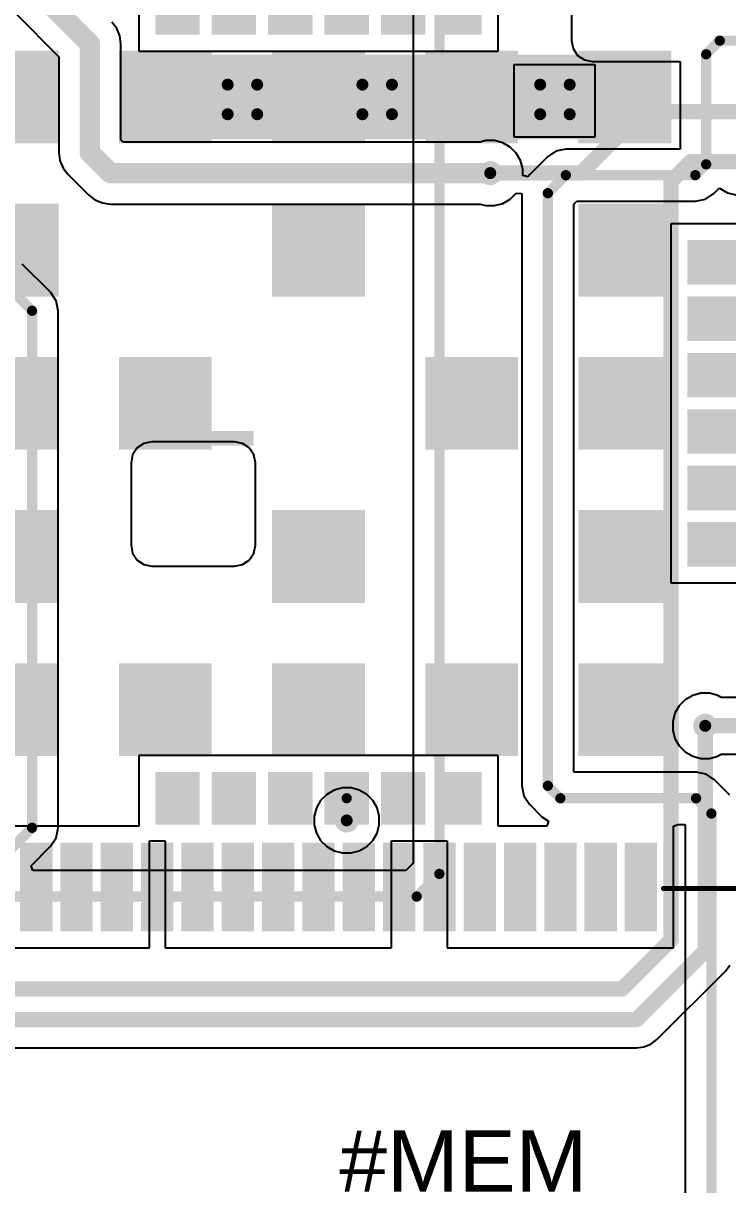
# Model space of a CAD drawing. Header units: millimetres. Extents: x 0 to 214, y 0 to 214.
# Drawn here: x 2.128 to 2.816, y 3.085 to 4.219 of the extents above; entities that cross this region are included whole.
import ezdxf

# ---------------------------------------------------------------- set-up
doc = ezdxf.new("R2010")
doc.units = ezdxf.units.MM
doc.header["$MEASUREMENT"] = 0
for name, color, linetype in [('BottomLayer', 5, 'Continuous'), ('BottomSolder', 6, 'Continuous'), ('TopLayer', 1, 'Continuous'), ('TopOverlay', 2, 'Continuous'), ('TopPaste', 8, 'Continuous'), ('TopSolder', 216, 'Continuous'), ('ViaHoleLayer', 16, 'Continuous')]:
    doc.layers.add(name, color=color, linetype=linetype)
doc.styles.add('Arial', font='', dxfattribs={"height": 0.2})
doc.styles.get('Arial').set_extended_font_data('Arial')

# ---------------------------------------------------------------- blocks, each defined once
blk = doc.blocks.new('A7672E__FASE__32')
at = {"layer": 'TopLayer'}
for points in [[(-0.12007865, 0.40748035), (-0.12007865, 0.36417325), (-0.15551175, 0.36417325), (-0.15551175, 0.40748035)], [(-0.06496045, 0.40748035), (-0.06496045, 0.36417325), (-0.10039355, 0.36417325), (-0.10039355, 0.40748035)], [(-0.00984235, 0.40748035), (-0.00984235, 0.36417325), (-0.04527545, 0.36417325), (-0.04527545, 0.40748035)], [(0.04527575, 0.40748035), (0.04527575, 0.36417325), (0.00984265, 0.36417325), (0.00984265, 0.40748035)], [(0.10039385, 0.40748035), (0.10039385, 0.36417325), (0.06496075, 0.36417325), (0.06496075, 0.40748035)], [(0.15551195, 0.40748035), (0.15551195, 0.36417325), (0.12007885, 0.36417325), (0.12007885, 0.40748035)], [(-0.2578739, 0.257874), (-0.3405511, 0.257874), (-0.3405511, 0.3405512), (-0.2578739, 0.3405512)], [(-0.1082676, 0.257874), (-0.1909448, 0.257874), (-0.1909448, 0.3405512), (-0.1082676, 0.3405512)], [(0.04133870000000001, 0.257874), (-0.04133849999999999, 0.257874), (-0.04133850000000001, 0.3405512), (0.04133869999999999, 0.3405512)], [(0.190945, 0.257874), (0.1082678, 0.257874), (0.1082678, 0.3405512), (0.190945, 0.3405512)], [(0.3405513, 0.257874), (0.2578741, 0.257874), (0.2578741, 0.3405512), (0.3405513, 0.3405512)], [(0.5118111, 0.3267717), (0.5118111, 0.3031497), (0.4330709, 0.3031497), (0.4330709, 0.3267717)], [(0.5118111, 0.2874017), (0.5118111, 0.2637797), (0.4330709, 0.2637797), (0.4330709, 0.2874017)], [(0.5118111, 0.2480316), (0.5118111, 0.2244096), (0.4330709, 0.2244096), (0.4330709, 0.2480316)], [(0.5118111, 0.2086615), (0.5118111, 0.1850395), (0.4330709, 0.1850395), (0.4330709, 0.2086615)], [(-0.2578739, 0.1082677), (-0.3405511, 0.1082677), (-0.3405511, 0.1909449), (-0.2578739, 0.1909449)], [(0.0413387, 0.1909449), (0.0413387, 0.1082677), (-0.0413385, 0.1082677), (-0.0413385, 0.1909449)], [(0.3405513, 0.1082677), (0.2578741, 0.1082677), (0.2578741, 0.1909449), (0.3405513, 0.1909449)], [(0.5118111, 0.1692915), (0.5118111, 0.1456695), (0.4330709, 0.1456695), (0.4330709, 0.1692915)], [(-0.40748035, 0.15551195), (-0.36417325, 0.15551195), (-0.36417325, 0.12007885), (-0.40748035, 0.12007885)], [(0.40748035, 0.12007865), (0.36417325, 0.12007865), (0.36417325, 0.15551175), (0.40748035, 0.15551175)], [(0.5118111, 0.1299213), (0.5118111, 0.1062993), (0.4330709, 0.1062993), (0.4330709, 0.1299213)], [(-0.40748035, 0.10039385), (-0.36417325, 0.10039385), (-0.36417325, 0.06496075), (-0.40748035, 0.06496075)], [(0.40748035, 0.06496045), (0.36417325, 0.06496045), (0.36417325, 0.10039355), (0.40748035, 0.10039355)], [(0.5118111, 0.0905513), (0.5118111, 0.0669293), (0.4330709, 0.0669293), (0.4330709, 0.0905513)], [(0.5118111, 0.0511812), (0.5118111, 0.0275592), (0.4330709, 0.0275592), (0.4330709, 0.0511812)], [(-0.40748035, 0.04527575), (-0.36417325, 0.04527575), (-0.36417325, 0.00984265), (-0.40748035, 0.00984265)], [(-0.2578739, -0.0413386), (-0.3405511, -0.0413386), (-0.3405511, 0.0413386), (-0.2578739, 0.0413386)], [(-0.1082676, -0.0413386), (-0.1909448, -0.0413386), (-0.1909448, 0.0413386), (-0.1082676, 0.0413386)], [(0.190945, -0.0413386), (0.1082678, -0.0413386), (0.1082678, 0.0413386), (0.190945, 0.0413386)], [(0.3405513, -0.0413386), (0.2578741, -0.0413386), (0.2578741, 0.0413386), (0.3405513, 0.0413386)], [(0.40748035, 0.009842350000000003), (0.36417325, 0.009842349999999996), (0.36417325, 0.04527545), (0.40748035, 0.04527545)], [(0.5118111, 0.0118111), (0.5118111, -0.0118109), (0.4330709, -0.0118109), (0.4330709, 0.0118111)], [(-0.40748035, -0.00984235), (-0.36417325, -0.00984235), (-0.36417325, -0.04527545), (-0.40748035, -0.04527545)], [(0.40748035, -0.04527575), (0.36417325, -0.04527575), (0.36417325, -0.009842650000000003), (0.40748035, -0.009842649999999998)], [(0.5118111, -0.0275589), (0.5118111, -0.0511809), (0.4330709, -0.0511809), (0.4330709, -0.0275589)], [(-0.40748035, -0.06496045), (-0.36417325, -0.06496045), (-0.36417325, -0.10039355), (-0.40748035, -0.10039355)], [(0.40748035, -0.10039385), (0.36417325, -0.10039385), (0.36417325, -0.06496075), (0.40748035, -0.06496075)], [(0.5118111, -0.066929), (0.5118111, -0.090551), (0.4330709, -0.090551), (0.4330709, -0.066929)], [(-0.2578739, -0.1909449), (-0.3405511, -0.1909449), (-0.3405511, -0.1082677), (-0.2578739, -0.1082677)], [(0.0413387, -0.1082677), (0.0413387, -0.1909449), (-0.0413385, -0.1909449), (-0.0413385, -0.1082677)], [(0.3405513, -0.1909449), (0.2578741, -0.1909449), (0.2578741, -0.1082677), (0.3405513, -0.1082677)], [(0.5118111, -0.1062991), (0.5118111, -0.1299211), (0.4330709, -0.1299211), (0.4330709, -0.1062991)], [(-0.40748035, -0.12007865), (-0.36417325, -0.12007865), (-0.36417325, -0.15551175), (-0.40748035, -0.15551175)], [(0.40748035, -0.15551195), (0.36417325, -0.15551195), (0.36417325, -0.12007885), (0.40748035, -0.12007885)], [(0.5118111, -0.1456692), (0.5118111, -0.1692912), (0.4330709, -0.1692912), (0.4330709, -0.1456692)], [(0.5118111, -0.1850393), (0.5118111, -0.2086613), (0.4330709, -0.2086613), (0.4330709, -0.1850393)], [(0.5118111, -0.2244093), (0.5118111, -0.2480313), (0.4330709, -0.2480313), (0.4330709, -0.2244093)], [(-0.2578739, -0.3405512), (-0.3405511, -0.3405512), (-0.3405511, -0.257874), (-0.2578739, -0.257874)], [(-0.1082676, -0.3405512), (-0.1909448, -0.3405512), (-0.1909448, -0.257874), (-0.1082676, -0.257874)], [(0.04133870000000001, -0.3405512), (-0.04133849999999999, -0.3405512), (-0.04133850000000001, -0.257874), (0.04133869999999999, -0.257874)], [(0.190945, -0.3405512), (0.1082678, -0.3405512), (0.1082678, -0.257874), (0.190945, -0.257874)], [(0.3405513, -0.3405512), (0.2578741, -0.3405512), (0.2578741, -0.257874), (0.3405513, -0.257874)], [(0.5118111, -0.2637794), (0.5118111, -0.2874014), (0.4330709, -0.2874014), (0.4330709, -0.2637794)]]:
    blk.add_hatch(color=1, dxfattribs=at).paths.add_polyline_path(points)
at = {"layer": 'TopPaste'}
for points in [[(-0.12007865, 0.40748035), (-0.12007865, 0.36417325), (-0.15551175, 0.36417325), (-0.15551175, 0.40748035)], [(-0.06496045, 0.40748035), (-0.06496045, 0.36417325), (-0.10039355, 0.36417325), (-0.10039355, 0.40748035)], [(-0.00984235, 0.40748035), (-0.00984235, 0.36417325), (-0.04527545, 0.36417325), (-0.04527545, 0.40748035)], [(0.04527575, 0.40748035), (0.04527575, 0.36417325), (0.00984265, 0.36417325), (0.00984265, 0.40748035)], [(0.10039385, 0.40748035), (0.10039385, 0.36417325), (0.06496075, 0.36417325), (0.06496075, 0.40748035)], [(0.15551195, 0.40748035), (0.15551195, 0.36417325), (0.12007885, 0.36417325), (0.12007885, 0.40748035)], [(-0.2578739, 0.257874), (-0.3405511, 0.257874), (-0.3405511, 0.3405512), (-0.2578739, 0.3405512)], [(-0.1082676, 0.257874), (-0.1909448, 0.257874), (-0.1909448, 0.3405512), (-0.1082676, 0.3405512)], [(0.04133870000000001, 0.257874), (-0.04133849999999999, 0.257874), (-0.04133850000000001, 0.3405512), (0.04133869999999999, 0.3405512)], [(0.190945, 0.257874), (0.1082678, 0.257874), (0.1082678, 0.3405512), (0.190945, 0.3405512)], [(0.3405513, 0.257874), (0.2578741, 0.257874), (0.2578741, 0.3405512), (0.3405513, 0.3405512)], [(0.5118111, 0.3267717), (0.5118111, 0.3031497), (0.4330709, 0.3031497), (0.4330709, 0.3267717)], [(0.5118111, 0.2874017), (0.5118111, 0.2637797), (0.4330709, 0.2637797), (0.4330709, 0.2874017)], [(0.5118111, 0.2480316), (0.5118111, 0.2244096), (0.4330709, 0.2244096), (0.4330709, 0.2480316)], [(0.5118111, 0.2086615), (0.5118111, 0.1850395), (0.4330709, 0.1850395), (0.4330709, 0.2086615)], [(-0.2578739, 0.1082677), (-0.3405511, 0.1082677), (-0.3405511, 0.1909449), (-0.2578739, 0.1909449)], [(0.0413387, 0.1909449), (0.0413387, 0.1082677), (-0.0413385, 0.1082677), (-0.0413385, 0.1909449)], [(0.3405513, 0.1082677), (0.2578741, 0.1082677), (0.2578741, 0.1909449), (0.3405513, 0.1909449)], [(0.5118111, 0.1692915), (0.5118111, 0.1456695), (0.4330709, 0.1456695), (0.4330709, 0.1692915)], [(-0.40748035, 0.15551195), (-0.36417325, 0.15551195), (-0.36417325, 0.12007885), (-0.40748035, 0.12007885)], [(0.40748035, 0.12007865), (0.36417325, 0.12007865), (0.36417325, 0.15551175), (0.40748035, 0.15551175)], [(0.5118111, 0.1299213), (0.5118111, 0.1062993), (0.4330709, 0.1062993), (0.4330709, 0.1299213)], [(-0.40748035, 0.10039385), (-0.36417325, 0.10039385), (-0.36417325, 0.06496075), (-0.40748035, 0.06496075)], [(0.40748035, 0.06496045), (0.36417325, 0.06496045), (0.36417325, 0.10039355), (0.40748035, 0.10039355)], [(0.5118111, 0.0905513), (0.5118111, 0.0669293), (0.4330709, 0.0669293), (0.4330709, 0.0905513)], [(0.5118111, 0.0511812), (0.5118111, 0.0275592), (0.4330709, 0.0275592), (0.4330709, 0.0511812)], [(-0.40748035, 0.04527575), (-0.36417325, 0.04527575), (-0.36417325, 0.00984265), (-0.40748035, 0.00984265)], [(-0.2578739, -0.0413386), (-0.3405511, -0.0413386), (-0.3405511, 0.0413386), (-0.2578739, 0.0413386)], [(-0.1082676, -0.0413386), (-0.1909448, -0.0413386), (-0.1909448, 0.0413386), (-0.1082676, 0.0413386)], [(0.190945, -0.0413386), (0.1082678, -0.0413386), (0.1082678, 0.0413386), (0.190945, 0.0413386)], [(0.3405513, -0.0413386), (0.2578741, -0.0413386), (0.2578741, 0.0413386), (0.3405513, 0.0413386)], [(0.40748035, 0.009842350000000003), (0.36417325, 0.009842349999999996), (0.36417325, 0.04527545), (0.40748035, 0.04527545)], [(0.5118111, 0.0118111), (0.5118111, -0.0118109), (0.4330709, -0.0118109), (0.4330709, 0.0118111)], [(-0.40748035, -0.00984235), (-0.36417325, -0.00984235), (-0.36417325, -0.04527545), (-0.40748035, -0.04527545)], [(0.40748035, -0.04527575), (0.36417325, -0.04527575), (0.36417325, -0.009842650000000003), (0.40748035, -0.009842649999999998)], [(0.5118111, -0.0275589), (0.5118111, -0.0511809), (0.4330709, -0.0511809), (0.4330709, -0.0275589)], [(-0.40748035, -0.06496045), (-0.36417325, -0.06496045), (-0.36417325, -0.10039355), (-0.40748035, -0.10039355)], [(0.40748035, -0.10039385), (0.36417325, -0.10039385), (0.36417325, -0.06496075), (0.40748035, -0.06496075)], [(0.5118111, -0.066929), (0.5118111, -0.090551), (0.4330709, -0.090551), (0.4330709, -0.066929)], [(-0.2578739, -0.1909449), (-0.3405511, -0.1909449), (-0.3405511, -0.1082677), (-0.2578739, -0.1082677)], [(0.0413387, -0.1082677), (0.0413387, -0.1909449), (-0.0413385, -0.1909449), (-0.0413385, -0.1082677)], [(0.3405513, -0.1909449), (0.2578741, -0.1909449), (0.2578741, -0.1082677), (0.3405513, -0.1082677)], [(0.5118111, -0.1062991), (0.5118111, -0.1299211), (0.4330709, -0.1299211), (0.4330709, -0.1062991)], [(-0.40748035, -0.12007865), (-0.36417325, -0.12007865), (-0.36417325, -0.15551175), (-0.40748035, -0.15551175)], [(0.40748035, -0.15551195), (0.36417325, -0.15551195), (0.36417325, -0.12007885), (0.40748035, -0.12007885)], [(0.5118111, -0.1456692), (0.5118111, -0.1692912), (0.4330709, -0.1692912), (0.4330709, -0.1456692)], [(0.5118111, -0.1850393), (0.5118111, -0.2086613), (0.4330709, -0.2086613), (0.4330709, -0.1850393)], [(0.5118111, -0.2244093), (0.5118111, -0.2480313), (0.4330709, -0.2480313), (0.4330709, -0.2244093)], [(-0.2578739, -0.3405512), (-0.3405511, -0.3405512), (-0.3405511, -0.257874), (-0.2578739, -0.257874)], [(-0.1082676, -0.3405512), (-0.1909448, -0.3405512), (-0.1909448, -0.257874), (-0.1082676, -0.257874)], [(0.04133870000000001, -0.3405512), (-0.04133849999999999, -0.3405512), (-0.04133850000000001, -0.257874), (0.04133869999999999, -0.257874)], [(0.190945, -0.3405512), (0.1082678, -0.3405512), (0.1082678, -0.257874), (0.190945, -0.257874)], [(0.3405513, -0.3405512), (0.2578741, -0.3405512), (0.2578741, -0.257874), (0.3405513, -0.257874)], [(0.5118111, -0.2637794), (0.5118111, -0.2874014), (0.4330709, -0.2874014), (0.4330709, -0.2637794)]]:
    blk.add_hatch(color=8, dxfattribs=at).paths.add_polyline_path(points)
at = {"layer": 'TopSolder'}
for points in [[(-0.11607865, 0.41148035), (-0.11607865, 0.36017325), (-0.15951175, 0.36017325), (-0.15951175, 0.41148035)], [(-0.06096045, 0.41148035), (-0.06096045, 0.36017325), (-0.10439355, 0.36017325), (-0.10439355, 0.41148035)], [(-0.005842350000000003, 0.41148035), (-0.005842349999999997, 0.36017325), (-0.04927545, 0.36017325), (-0.04927545, 0.41148035)], [(0.04927575, 0.41148035), (0.04927575, 0.36017325), (0.005842650000000003, 0.36017325), (0.005842649999999997, 0.41148035)], [(0.10439385, 0.41148035), (0.10439385, 0.36017325), (0.06096075, 0.36017325), (0.06096075, 0.41148035)], [(0.15951195, 0.41148035), (0.15951195, 0.36017325), (0.11607885, 0.36017325), (0.11607885, 0.41148035)], [(-0.2538739, 0.253874), (-0.3445511, 0.253874), (-0.3445511, 0.3445512), (-0.2538739, 0.3445512)], [(-0.1042676, 0.253874), (-0.1949448, 0.253874), (-0.1949448, 0.3445512), (-0.1042676, 0.3445512)], [(0.0453387, 0.253874), (-0.0453385, 0.253874), (-0.0453385, 0.3445512), (0.0453387, 0.3445512)], [(0.194945, 0.253874), (0.1042678, 0.253874), (0.1042678, 0.3445512), (0.194945, 0.3445512)], [(0.3445513, 0.253874), (0.2538741, 0.253874), (0.2538741, 0.3445512), (0.3445513, 0.3445512)], [(0.5158111, 0.3307717), (0.5158111, 0.2991497), (0.4290709, 0.2991497), (0.4290709, 0.3307717)], [(0.5158111, 0.2914017), (0.5158111, 0.2597797), (0.4290709, 0.2597797), (0.4290709, 0.2914017)], [(0.5158111, 0.2520316), (0.5158111, 0.2204096), (0.4290709, 0.2204096), (0.4290709, 0.2520316)], [(0.5158111, 0.2126615), (0.5158111, 0.1810395), (0.4290709, 0.1810395), (0.4290709, 0.2126615)], [(-0.2538739, 0.1042677), (-0.3445511, 0.1042677), (-0.3445511, 0.1949449), (-0.2538739, 0.1949449)], [(0.0453387, 0.1949449), (0.0453387, 0.1042677), (-0.0453385, 0.1042677), (-0.0453385, 0.1949449)], [(0.3445513, 0.1042677), (0.2538741, 0.1042677), (0.2538741, 0.1949449), (0.3445513, 0.1949449)], [(0.5158111, 0.1732915), (0.5158111, 0.1416695), (0.4290709, 0.1416695), (0.4290709, 0.1732915)], [(-0.41148035, 0.15951195), (-0.36017325, 0.15951195), (-0.36017325, 0.11607885), (-0.41148035, 0.11607885)], [(0.41148035, 0.11607865), (0.36017325, 0.11607865), (0.36017325, 0.15951175), (0.41148035, 0.15951175)], [(0.5158111, 0.1339213), (0.5158111, 0.1022993), (0.4290709, 0.1022993), (0.4290709, 0.1339213)], [(-0.41148035, 0.10439385), (-0.36017325, 0.10439385), (-0.36017325, 0.06096075), (-0.41148035, 0.06096075)], [(0.41148035, 0.06096045), (0.36017325, 0.06096045), (0.36017325, 0.10439355), (0.41148035, 0.10439355)], [(0.5158111, 0.0945513), (0.5158111, 0.0629293), (0.4290709, 0.0629293), (0.4290709, 0.0945513)], [(-0.41148035, 0.04927575), (-0.36017325, 0.04927575), (-0.36017325, 0.00584265), (-0.41148035, 0.00584265)], [(0.41148035, 0.005842350000000003), (0.36017325, 0.005842349999999997), (0.36017325, 0.04927545), (0.41148035, 0.04927545)], [(0.5158111, 0.0551812), (0.5158111, 0.0235592), (0.4290709, 0.0235592), (0.4290709, 0.0551812)], [(-0.2538739, -0.04533859999999999), (-0.3445511, -0.04533860000000001), (-0.3445511, 0.04533859999999999), (-0.2538739, 0.04533860000000001)], [(-0.1042676, -0.04533859999999999), (-0.1949448, -0.04533860000000001), (-0.1949448, 0.04533859999999999), (-0.1042676, 0.04533860000000001)], [(0.194945, -0.04533859999999999), (0.1042678, -0.04533860000000001), (0.1042678, 0.04533859999999999), (0.194945, 0.04533860000000001)], [(0.3445513, -0.04533859999999999), (0.2538741, -0.04533860000000001), (0.2538741, 0.04533859999999999), (0.3445513, 0.04533860000000001)], [(0.5158111, 0.0158111), (0.5158111, -0.0158109), (0.4290709, -0.0158109), (0.4290709, 0.0158111)], [(-0.41148035, -0.00584235), (-0.36017325, -0.00584235), (-0.36017325, -0.04927545), (-0.41148035, -0.04927545)], [(0.41148035, -0.04927575), (0.36017325, -0.04927575), (0.36017325, -0.005842650000000003), (0.41148035, -0.005842649999999997)], [(0.5158111, -0.0235589), (0.5158111, -0.0551809), (0.4290709, -0.0551809), (0.4290709, -0.0235589)], [(-0.41148035, -0.06096045), (-0.36017325, -0.06096045), (-0.36017325, -0.10439355), (-0.41148035, -0.10439355)], [(0.41148035, -0.10439385), (0.36017325, -0.10439385), (0.36017325, -0.06096075), (0.41148035, -0.06096075)], [(0.5158111, -0.062929), (0.5158111, -0.094551), (0.4290709, -0.094551), (0.4290709, -0.062929)], [(-0.2538739, -0.1949449), (-0.3445511, -0.1949449), (-0.3445511, -0.1042677), (-0.2538739, -0.1042677)], [(0.0453387, -0.1042677), (0.0453387, -0.1949449), (-0.0453385, -0.1949449), (-0.0453385, -0.1042677)], [(0.3445513, -0.1949449), (0.2538741, -0.1949449), (0.2538741, -0.1042677), (0.3445513, -0.1042677)], [(0.5158111, -0.1022991), (0.5158111, -0.1339211), (0.4290709, -0.1339211), (0.4290709, -0.1022991)], [(-0.41148035, -0.11607865), (-0.36017325, -0.11607865), (-0.36017325, -0.15951175), (-0.41148035, -0.15951175)], [(0.41148035, -0.15951195), (0.36017325, -0.15951195), (0.36017325, -0.11607885), (0.41148035, -0.11607885)], [(0.5158111, -0.1416692), (0.5158111, -0.1732912), (0.4290709, -0.1732912), (0.4290709, -0.1416692)], [(0.5158111, -0.1810393), (0.5158111, -0.2126613), (0.4290709, -0.2126613), (0.4290709, -0.1810393)], [(0.5158111, -0.2204093), (0.5158111, -0.2520313), (0.4290709, -0.2520313), (0.4290709, -0.2204093)], [(-0.2538739, -0.3445512), (-0.3445511, -0.3445512), (-0.3445511, -0.253874), (-0.2538739, -0.253874)], [(-0.1042676, -0.3445512), (-0.1949448, -0.3445512), (-0.1949448, -0.253874), (-0.1042676, -0.253874)], [(0.0453387, -0.3445512), (-0.0453385, -0.3445512), (-0.0453385, -0.253874), (0.0453387, -0.253874)], [(0.194945, -0.3445512), (0.1042678, -0.3445512), (0.1042678, -0.253874), (0.194945, -0.253874)], [(0.3445513, -0.3445512), (0.2538741, -0.3445512), (0.2538741, -0.253874), (0.3445513, -0.253874)], [(0.5158111, -0.2597794), (0.5158111, -0.2914014), (0.4290709, -0.2914014), (0.4290709, -0.2597794)]]:
    blk.add_hatch(color=216, dxfattribs=at).paths.add_polyline_path(points)
at = {"layer": 'TopOverlay', "const_width": 0.005}
blk.add_lwpolyline([(0.4740001, 0.337), (0.4740001, 0.475)], dxfattribs=at)
at = {"layer": 'TopOverlay', "const_width": 0.0025}
blk.add_lwpolyline([(0.4727501, 0.337, 1), (0.4752501, 0.337, 1)], format="xyb", close=True, dxfattribs=at)

msp = doc.modelspace()

# ---------------------------------------------------------------- hatches: boundary and pattern name
at = {"layer": 'BottomLayer'}
h = msp.add_hatch(color=5, dxfattribs=at)
edge = h.paths.add_edge_path()
edge.add_arc((2.3275247, 4.1594164), 0.011811, 0, 360)
h = msp.add_hatch(color=5, dxfattribs=at)
edge = h.paths.add_edge_path()
edge.add_arc((2.3563579, 4.1594164), 0.011811, 0, 360)
h = msp.add_hatch(color=5, dxfattribs=at)
edge = h.paths.add_edge_path()
edge.add_arc((2.459131, 4.1594164), 0.011811, 0, 360)
h = msp.add_hatch(color=5, dxfattribs=at)
edge = h.paths.add_edge_path()
edge.add_arc((2.4879642, 4.1594164), 0.011811, 0, 360)
h = msp.add_hatch(color=5, dxfattribs=at)
edge = h.paths.add_edge_path()
edge.add_arc((2.632771, 4.1594164), 0.011811, 0, 360)
h = msp.add_hatch(color=5, dxfattribs=at)
edge = h.paths.add_edge_path()
edge.add_arc((2.6616042, 4.1594164), 0.011811, 0, 360)
h = msp.add_hatch(color=5, dxfattribs=at)
edge = h.paths.add_edge_path()
edge.add_arc((2.3275247, 4.1304873), 0.011811, 0, 360)
h = msp.add_hatch(color=5, dxfattribs=at)
edge = h.paths.add_edge_path()
edge.add_arc((2.3563579, 4.1304873), 0.011811, 0, 360)
h = msp.add_hatch(color=5, dxfattribs=at)
edge = h.paths.add_edge_path()
edge.add_arc((2.459131, 4.1304873), 0.011811, 0, 360)
h = msp.add_hatch(color=5, dxfattribs=at)
edge = h.paths.add_edge_path()
edge.add_arc((2.4879642, 4.1304873), 0.011811, 0, 360)
h = msp.add_hatch(color=5, dxfattribs=at)
edge = h.paths.add_edge_path()
edge.add_arc((2.632771, 4.1304873), 0.011811, 0, 360)
h = msp.add_hatch(color=5, dxfattribs=at)
edge = h.paths.add_edge_path()
edge.add_arc((2.6616042, 4.1304873), 0.011811, 0, 360)
h = msp.add_hatch(color=5, dxfattribs=at)
edge = h.paths.add_edge_path()
edge.add_arc((2.584, 4.073), 0.011811, 0, 360)
h = msp.add_hatch(color=5, dxfattribs=at)
edge = h.paths.add_edge_path()
edge.add_arc((2.794, 3.533), 0.011811, 0, 360)
h = msp.add_hatch(color=5, dxfattribs=at)
edge = h.paths.add_edge_path()
edge.add_arc((2.4438205, 3.4405541), 0.011811, 0, 360)
at = {"layer": 'BottomSolder'}
h = msp.add_hatch(color=6, dxfattribs=at)
edge = h.paths.add_edge_path()
edge.add_arc((2.3275247, 4.1594164), 0.0059055, 0, 360)
h = msp.add_hatch(color=6, dxfattribs=at)
edge = h.paths.add_edge_path()
edge.add_arc((2.3563579, 4.1594164), 0.0059055, 0, 360)
h = msp.add_hatch(color=6, dxfattribs=at)
edge = h.paths.add_edge_path()
edge.add_arc((2.459131, 4.1594164), 0.0059055, 0, 360)
h = msp.add_hatch(color=6, dxfattribs=at)
edge = h.paths.add_edge_path()
edge.add_arc((2.4879642, 4.1594164), 0.0059055, 0, 360)
h = msp.add_hatch(color=6, dxfattribs=at)
edge = h.paths.add_edge_path()
edge.add_arc((2.632771, 4.1594164), 0.0059055, 0, 360)
h = msp.add_hatch(color=6, dxfattribs=at)
edge = h.paths.add_edge_path()
edge.add_arc((2.6616042, 4.1594164), 0.0059055, 0, 360)
h = msp.add_hatch(color=6, dxfattribs=at)
edge = h.paths.add_edge_path()
edge.add_arc((2.3275247, 4.1304873), 0.0059055, 0, 360)
h = msp.add_hatch(color=6, dxfattribs=at)
edge = h.paths.add_edge_path()
edge.add_arc((2.3563579, 4.1304873), 0.0059055, 0, 360)
h = msp.add_hatch(color=6, dxfattribs=at)
edge = h.paths.add_edge_path()
edge.add_arc((2.459131, 4.1304873), 0.0059055, 0, 360)
h = msp.add_hatch(color=6, dxfattribs=at)
edge = h.paths.add_edge_path()
edge.add_arc((2.4879642, 4.1304873), 0.0059055, 0, 360)
h = msp.add_hatch(color=6, dxfattribs=at)
edge = h.paths.add_edge_path()
edge.add_arc((2.632771, 4.1304873), 0.0059055, 0, 360)
h = msp.add_hatch(color=6, dxfattribs=at)
edge = h.paths.add_edge_path()
edge.add_arc((2.6616042, 4.1304873), 0.0059055, 0, 360)
at = {"layer": 'TopLayer'}
for points in [[(2.2253164, 4.1059084), (2.7568124, 4.1059084), (2.7568124, 4.1885856), (2.2253164, 4.1885856)], [(2.2457491, 3.8066958), (2.3531009, 3.8066958), (2.3531009, 3.821), (2.2457491, 3.821)]]:
    msp.add_hatch(color=1, dxfattribs=at).paths.add_polyline_path(points)
h = msp.add_hatch(color=1, dxfattribs=at)
edge = h.paths.add_edge_path()
edge.add_arc((2.3275247, 4.1594164), 0.011811, 0, 360)
h = msp.add_hatch(color=1, dxfattribs=at)
edge = h.paths.add_edge_path()
edge.add_arc((2.3563579, 4.1594164), 0.011811, 0, 360)
h = msp.add_hatch(color=1, dxfattribs=at)
edge = h.paths.add_edge_path()
edge.add_arc((2.459131, 4.1594164), 0.011811, 0, 360)
h = msp.add_hatch(color=1, dxfattribs=at)
edge = h.paths.add_edge_path()
edge.add_arc((2.4879642, 4.1594164), 0.011811, 0, 360)
h = msp.add_hatch(color=1, dxfattribs=at)
edge = h.paths.add_edge_path()
edge.add_arc((2.632771, 4.1594164), 0.011811, 0, 360)
h = msp.add_hatch(color=1, dxfattribs=at)
edge = h.paths.add_edge_path()
edge.add_arc((2.6616042, 4.1594164), 0.011811, 0, 360)
h = msp.add_hatch(color=1, dxfattribs=at)
edge = h.paths.add_edge_path()
edge.add_arc((2.3275247, 4.1304873), 0.011811, 0, 360)
h = msp.add_hatch(color=1, dxfattribs=at)
edge = h.paths.add_edge_path()
edge.add_arc((2.3563579, 4.1304873), 0.011811, 0, 360)
h = msp.add_hatch(color=1, dxfattribs=at)
edge = h.paths.add_edge_path()
edge.add_arc((2.459131, 4.1304873), 0.011811, 0, 360)
h = msp.add_hatch(color=1, dxfattribs=at)
edge = h.paths.add_edge_path()
edge.add_arc((2.4879642, 4.1304873), 0.011811, 0, 360)
h = msp.add_hatch(color=1, dxfattribs=at)
edge = h.paths.add_edge_path()
edge.add_arc((2.632771, 4.1304873), 0.011811, 0, 360)
h = msp.add_hatch(color=1, dxfattribs=at)
edge = h.paths.add_edge_path()
edge.add_arc((2.6616042, 4.1304873), 0.011811, 0, 360)
h = msp.add_hatch(color=1, dxfattribs=at)
edge = h.paths.add_edge_path()
edge.add_arc((2.584, 4.073), 0.011811, 0, 360)
h = msp.add_hatch(color=1, dxfattribs=at)
edge = h.paths.add_edge_path()
edge.add_arc((2.794, 3.533), 0.011811, 0, 360)
h = msp.add_hatch(color=1, dxfattribs=at)
edge = h.paths.add_edge_path()
edge.add_arc((2.4438205, 3.4405541), 0.011811, 0, 360)
at = {"layer": 'TopSolder'}
h = msp.add_hatch(color=216, dxfattribs=at)
edge = h.paths.add_edge_path()
edge.add_arc((2.3275247, 4.1594164), 0.0059055, 0, 360)
h = msp.add_hatch(color=216, dxfattribs=at)
edge = h.paths.add_edge_path()
edge.add_arc((2.3563579, 4.1594164), 0.0059055, 0, 360)
h = msp.add_hatch(color=216, dxfattribs=at)
edge = h.paths.add_edge_path()
edge.add_arc((2.459131, 4.1594164), 0.0059055, 0, 360)
h = msp.add_hatch(color=216, dxfattribs=at)
edge = h.paths.add_edge_path()
edge.add_arc((2.4879642, 4.1594164), 0.0059055, 0, 360)
h = msp.add_hatch(color=216, dxfattribs=at)
edge = h.paths.add_edge_path()
edge.add_arc((2.632771, 4.1594164), 0.0059055, 0, 360)
h = msp.add_hatch(color=216, dxfattribs=at)
edge = h.paths.add_edge_path()
edge.add_arc((2.6616042, 4.1594164), 0.0059055, 0, 360)
h = msp.add_hatch(color=216, dxfattribs=at)
edge = h.paths.add_edge_path()
edge.add_arc((2.3275247, 4.1304873), 0.0059055, 0, 360)
h = msp.add_hatch(color=216, dxfattribs=at)
edge = h.paths.add_edge_path()
edge.add_arc((2.3563579, 4.1304873), 0.0059055, 0, 360)
h = msp.add_hatch(color=216, dxfattribs=at)
edge = h.paths.add_edge_path()
edge.add_arc((2.459131, 4.1304873), 0.0059055, 0, 360)
h = msp.add_hatch(color=216, dxfattribs=at)
edge = h.paths.add_edge_path()
edge.add_arc((2.4879642, 4.1304873), 0.0059055, 0, 360)
h = msp.add_hatch(color=216, dxfattribs=at)
edge = h.paths.add_edge_path()
edge.add_arc((2.632771, 4.1304873), 0.0059055, 0, 360)
h = msp.add_hatch(color=216, dxfattribs=at)
edge = h.paths.add_edge_path()
edge.add_arc((2.6616042, 4.1304873), 0.0059055, 0, 360)
at = {"layer": 'ViaHoleLayer'}
h = msp.add_hatch(color=16, dxfattribs=at)
edge = h.paths.add_edge_path()
edge.add_arc((2.3275247, 4.1594164), 0.0059055, 0, 360)
h = msp.add_hatch(color=16, dxfattribs=at)
edge = h.paths.add_edge_path()
edge.add_arc((2.3563579, 4.1594164), 0.0059055, 0, 360)
h = msp.add_hatch(color=16, dxfattribs=at)
edge = h.paths.add_edge_path()
edge.add_arc((2.459131, 4.1594164), 0.0059055, 0, 360)
h = msp.add_hatch(color=16, dxfattribs=at)
edge = h.paths.add_edge_path()
edge.add_arc((2.4879642, 4.1594164), 0.0059055, 0, 360)
h = msp.add_hatch(color=16, dxfattribs=at)
edge = h.paths.add_edge_path()
edge.add_arc((2.632771, 4.1594164), 0.0059055, 0, 360)
h = msp.add_hatch(color=16, dxfattribs=at)
edge = h.paths.add_edge_path()
edge.add_arc((2.6616042, 4.1594164), 0.0059055, 0, 360)
h = msp.add_hatch(color=16, dxfattribs=at)
edge = h.paths.add_edge_path()
edge.add_arc((2.3275247, 4.1304873), 0.0059055, 0, 360)
h = msp.add_hatch(color=16, dxfattribs=at)
edge = h.paths.add_edge_path()
edge.add_arc((2.3563579, 4.1304873), 0.0059055, 0, 360)
h = msp.add_hatch(color=16, dxfattribs=at)
edge = h.paths.add_edge_path()
edge.add_arc((2.459131, 4.1304873), 0.0059055, 0, 360)
h = msp.add_hatch(color=16, dxfattribs=at)
edge = h.paths.add_edge_path()
edge.add_arc((2.4879642, 4.1304873), 0.0059055, 0, 360)
h = msp.add_hatch(color=16, dxfattribs=at)
edge = h.paths.add_edge_path()
edge.add_arc((2.632771, 4.1304873), 0.0059055, 0, 360)
h = msp.add_hatch(color=16, dxfattribs=at)
edge = h.paths.add_edge_path()
edge.add_arc((2.6616042, 4.1304873), 0.0059055, 0, 360)
h = msp.add_hatch(color=16, dxfattribs=at)
edge = h.paths.add_edge_path()
edge.add_arc((2.584, 4.073), 0.0059055, 0, 360)
h = msp.add_hatch(color=16, dxfattribs=at)
edge = h.paths.add_edge_path()
edge.add_arc((2.794, 3.533), 0.0059055, 0, 360)
h = msp.add_hatch(color=16, dxfattribs=at)
edge = h.paths.add_edge_path()
edge.add_arc((2.4438205, 3.4405541), 0.0059055, 0, 360)

# ---------------------------------------------------------------- linework, layer by layer
at = {"layer": 'BottomLayer'}
for p, q in [((2.5088581, 4.2565621), (2.5088581, 3.3988924)), ((2.6072905, 4.108), (2.6072905, 4.179)), ((2.6072905, 4.179), (2.686, 4.179)), ((2.686, 4.179), (2.686, 4.108)), ((2.686, 4.108), (2.6072905, 4.108)), ((2.1545485, 3.9564995), (2.126903, 3.984145)), ((2.160074, 3.9482301), (2.1545485, 3.9564995)), ((2.1620143, 3.9384755), (2.160074, 3.9482301)), ((2.1620143, 3.4333808), (2.1620143, 3.9384755)), ((2.2391335, 3.8044537), (2.2347131, 3.7978381)), ((2.2457491, 3.8088741), (2.2391335, 3.8044537)), ((2.2535527, 3.8104263), (2.2457491, 3.8088741)), ((2.3342614, 3.8104263), (2.2535527, 3.8104263)), ((2.342065, 3.8088741), (2.3342614, 3.8104263)), ((2.3486806, 3.8044537), (2.342065, 3.8088741)), ((2.353101, 3.7978381), (2.3486806, 3.8044537)), ((2.2347131, 3.7978381), (2.2331609, 3.7900345)), ((2.3546532, 3.7900345), (2.353101, 3.7978381)), ((2.2331609, 3.7900345), (2.2331609, 3.7093258)), ((2.3546532, 3.7093258), (2.3546532, 3.7900345)), ((2.2331609, 3.7093258), (2.2347131, 3.7015222)), ((2.2347131, 3.7015222), (2.2391335, 3.6949066)), ((2.3486806, 3.6949066), (2.353101, 3.7015222)), ((2.353101, 3.7015222), (2.3546532, 3.7093258)), ((2.2391335, 3.6949066), (2.2457491, 3.6904862)), ((2.2457491, 3.6904862), (2.2535527, 3.688934)), ((2.2535527, 3.688934), (2.3342614, 3.688934)), ((2.3342614, 3.688934), (2.342065, 3.6904862)), ((2.342065, 3.6904862), (2.3486806, 3.6949066)), ((2.4242881, 3.4660092), (2.4183654, 3.4600865)), ((2.4315419, 3.4701972), (2.4242881, 3.4660092)), ((2.4396325, 3.4723651), (2.4315419, 3.4701972)), ((2.4480085, 3.4723651), (2.4396325, 3.4723651)), ((2.4560991, 3.4701972), (2.4480085, 3.4723651)), ((2.4633529, 3.4660092), (2.4560991, 3.4701972)), ((2.4692756, 3.4600865), (2.4633529, 3.4660092)), ((2.4141774, 3.4528327), (2.4120095, 3.4447421)), ((2.4183654, 3.4600865), (2.4141774, 3.4528327)), ((2.4734636, 3.4528327), (2.4692756, 3.4600865)), ((2.4756315, 3.4447421), (2.4734636, 3.4528327)), ((2.4120095, 3.4447421), (2.4120095, 3.4363661)), ((2.4756315, 3.4363661), (2.4756315, 3.4447421)), ((2.160074, 3.4236263), (2.1620143, 3.4333808)), ((2.4120095, 3.4363661), (2.4141774, 3.4282755)), ((2.4141774, 3.4282755), (2.4183654, 3.4210217)), ((2.4692756, 3.4210217), (2.4734636, 3.4282755)), ((2.4734636, 3.4282755), (2.4756315, 3.4363661)), ((2.1545485, 3.4153568), (2.160074, 3.4236263)), ((2.4183654, 3.4210217), (2.4242881, 3.415099)), ((2.4633529, 3.415099), (2.4692756, 3.4210217)), ((2.1354899, 3.3962982), (2.1545485, 3.4153568)), ((2.4242881, 3.415099), (2.4315419, 3.410911)), ((2.4315419, 3.410911), (2.4396325, 3.4087431)), ((2.4396325, 3.4087431), (2.4480085, 3.4087431)), ((2.4480085, 3.4087431), (2.4560991, 3.410911)), ((2.4560991, 3.410911), (2.4633529, 3.415099)), ((2.1374034, 3.3916788), (2.1354899, 3.3962982)), ((2.5088581, 3.3988924), (2.5016445, 3.3916788)), ((2.5016445, 3.3916788), (2.1374034, 3.3916788)), ((2.7465867, 3.2264212), (2.8136132, 3.2934477)), ((2.8136132, 3.2934477), (2.8180212, 3.2991922)), ((2.7408422, 3.2220132), (2.7465867, 3.2264212)), ((1.5527295, 3.2182971), (2.7269735, 3.2182971)), ((2.7269735, 3.2182971), (2.7341524, 3.2192422)), ((2.7341524, 3.2192422), (2.7408422, 3.2220132))]:
    msp.add_line(p, q, dxfattribs=at)
for points, const_width in [([(2.5343479, 3.3883342), (2.5343479, 4.2760344)], 0.01), ([(2.6726577, 4.073), (2.7326577, 4.133)], 0.015), ([(2.7326577, 4.133), (2.8323765, 4.133)], 0.015), ([(2.7606093, 4.0648998), (2.7799644, 4.0842549)], 0.015), ([(2.7799644, 4.0842549), (2.8271754, 4.0842549)], 0.015), ([(2.584, 4.073), (2.6726577, 4.073)], 0.015), ([(2.7606093, 3.3237718), (2.7606093, 4.0648998)], 0.015), ([(2.108879, 3.966121), (2.1365245, 3.9384755)], 0.01), ([(2.1365245, 3.4333808), (2.1365245, 3.9384755)], 0.01), ([(2.794, 3.3130609), (2.794, 3.533)], 0.015), ([(2.0961437, 3.393), (2.1365245, 3.4333808)], 0.01), ([(2.5122027, 3.366189), (2.5343479, 3.3883342)], 0.01), ([(1.415508, 3.366189), (2.5122027, 3.366189)], 0.01), ([(2.7127338, 3.2758963), (2.7606093, 3.3237718)], 0.015), ([(2.7269735, 3.2460344), (2.794, 3.3130609)], 0.015), ([(1.6828676, 3.2758963), (2.7127338, 3.2758963)], 0.015), ([(1.5527295, 3.2460344), (2.7269735, 3.2460344)], 0.015)]:
    msp.add_lwpolyline(points, dxfattribs=dict(at, const_width=const_width))
for points, const_width in [([(2.7289077, 4.133, 1), (2.7364077, 4.133, 1)], 0.0075), ([(2.7289077, 4.133, 1), (2.7364077, 4.133, 1)], 0.0075), ([(2.7762144, 4.0842549, 1), (2.7837144, 4.0842549, 1)], 0.0075), ([(2.7762144, 4.0842549, 1), (2.7837144, 4.0842549, 1)], 0.0075), ([(2.58025, 4.073, 1), (2.58775, 4.073, 1)], 0.0075), ([(2.6689077, 4.073, 1), (2.6764077, 4.073, 1)], 0.0075), ([(2.6689077, 4.073, 1), (2.6764077, 4.073, 1)], 0.0075), ([(2.7568593, 4.0648998, 1), (2.7643593, 4.0648998, 1)], 0.0075), ([(2.7568593, 4.0648998, 1), (2.7643593, 4.0648998, 1)], 0.0075), ([(2.1340245, 3.9384755, 1), (2.1390245, 3.9384755, 1)], 0.005), ([(2.1340245, 3.9384755, 1), (2.1390245, 3.9384755, 1)], 0.005), ([(2.79025, 3.533, 1), (2.79775, 3.533, 1)], 0.0075), ([(2.1340245, 3.4333808, 1), (2.1390245, 3.4333808, 1)], 0.005), ([(2.1340245, 3.4333808, 1), (2.1390245, 3.4333808, 1)], 0.005), ([(2.5318479, 3.3883342, 1), (2.5368479, 3.3883342, 1)], 0.005), ([(2.5318479, 3.3883342, 1), (2.5368479, 3.3883342, 1)], 0.005), ([(2.5097027, 3.366189, 1), (2.5147027, 3.366189, 1)], 0.005), ([(2.5097027, 3.366189, 1), (2.5147027, 3.366189, 1)], 0.005), ([(2.7568593, 3.3237718, 1), (2.7643593, 3.3237718, 1)], 0.0075), ([(2.7568593, 3.3237718, 1), (2.7643593, 3.3237718, 1)], 0.0075), ([(2.79025, 3.3130609, 1), (2.79775, 3.3130609, 1)], 0.0075), ([(2.79025, 3.3130609, 1), (2.79775, 3.3130609, 1)], 0.0075), ([(2.7089838, 3.2758963, 1), (2.7164838, 3.2758963, 1)], 0.0075), ([(2.7089838, 3.2758963, 1), (2.7164838, 3.2758963, 1)], 0.0075), ([(2.7232235, 3.2460344, 1), (2.7307235, 3.2460344, 1)], 0.0075), ([(2.7232235, 3.2460344, 1), (2.7307235, 3.2460344, 1)], 0.0075)]:
    msp.add_lwpolyline(points, format="xyb", close=True, dxfattribs=dict(at, const_width=const_width))
at = {"layer": 'TopLayer'}
for p, q in [((2.2407496, 4.2611053), (2.2407496, 4.1922078)), ((2.5917732, 4.1922078), (2.5917732, 4.2611053)), ((2.6633814, 4.2611053), (2.6633814, 4.2023652)), ((2.1192745, 4.2300659), (2.1627411, 4.1865994)), ((2.219205, 4.2142625), (2.2143963, 4.2205293)), ((2.2222279, 4.2069646), (2.219205, 4.2142625)), ((2.223259, 4.199133), (2.2222279, 4.2069646)), ((2.2232589, 4.1991322), (2.223259, 4.199133)), ((2.2232589, 4.1055337), (2.2232589, 4.1991322)), ((2.6633814, 4.2023652), (2.6649336, 4.1945616)), ((2.2407496, 4.1922078), (2.5917732, 4.1922078)), ((2.6649336, 4.1945616), (2.669354, 4.187946)), ((2.669354, 4.187946), (2.6759696, 4.1835256)), ((2.1627411, 4.1865994), (2.1627411, 4.093)), ((2.6759696, 4.1835256), (2.6837732, 4.1819734)), ((2.6837732, 4.1819734), (2.7694063, 4.1819734)), ((2.7694063, 4.1819734), (2.7694063, 4.096432)), ((2.2255337, 4.1032589), (2.2232589, 4.1055337)), ((2.5740196, 4.1032589), (2.2255337, 4.1032589)), ((2.579812, 4.104811), (2.5740196, 4.1032589)), ((2.588188, 4.104811), (2.579812, 4.104811)), ((2.5962786, 4.1026431), (2.588188, 4.104811)), ((2.6035324, 4.0984551), (2.5962786, 4.1026431)), ((2.6094551, 4.0925324), (2.6035324, 4.0984551)), ((2.1627411, 4.093), (2.1637721, 4.0851684)), ((2.6136431, 4.0852786), (2.6094551, 4.0925324)), ((2.615811, 4.077188), (2.6136431, 4.0852786)), ((2.6398379, 4.0889662), (2.6222207, 4.071349)), ((2.6481074, 4.0944917), (2.6398379, 4.0889662)), ((2.6578619, 4.096432), (2.6481074, 4.0944917)), ((2.7694063, 4.096432), (2.6578619, 4.096432)), ((2.1637721, 4.0851684), (2.166795, 4.0778705)), ((2.166795, 4.0778705), (2.1716037, 4.0716037)), ((2.615811, 4.070756), (2.615811, 4.077188)), ((2.1716037, 4.0716037), (2.1916037, 4.0516037)), ((2.620811, 4.0692393), (2.615811, 4.070756)), ((2.6222207, 4.071349), (2.620811, 4.0692393)), ((2.1916037, 4.0516037), (2.1978705, 4.046795)), ((2.6035324, 4.0475449), (2.6094551, 4.0534676)), ((2.6094551, 4.0534676), (2.614367, 4.0529378)), ((2.614367, 4.0529378), (2.6147549, 4.0526471)), ((2.6147549, 4.0526471), (2.6147549, 3.4744449)), ((2.7940934, 4.0473927), (2.8023629, 4.0529182)), ((2.8023629, 4.0529182), (2.8079437, 4.058499)), ((2.8079437, 4.058499), (2.8084985, 4.0579443)), ((2.8084985, 4.0579443), (2.8157523, 4.0537563)), ((2.8157523, 4.0537563), (2.8238429, 4.0515884)), ((2.1978705, 4.046795), (2.2051684, 4.0437721)), ((2.2051684, 4.0437721), (2.213, 4.042741)), ((2.213, 4.042741), (2.2130008, 4.0427411)), ((2.2130008, 4.0427411), (2.5740196, 4.0427411)), ((2.5740196, 4.0427411), (2.579812, 4.041189)), ((2.579812, 4.041189), (2.588188, 4.041189)), ((2.588188, 4.041189), (2.5962786, 4.0433569)), ((2.5962786, 4.0433569), (2.6035324, 4.0475449)), ((2.6657345, 4.0427668), (2.6684201, 4.0454524)), ((2.6657345, 3.4876975), (2.6657345, 4.0427668)), ((2.6684201, 4.0454524), (2.7843389, 4.0454524)), ((2.7843389, 4.0454524), (2.7940934, 4.0473927)), ((2.8437416, 4.0235462), (2.7604346, 4.0235462)), ((2.7604346, 4.0235462), (2.7604346, 3.9481132)), ((2.7604346, 3.9481132), (2.7604346, 3.892995)), ((2.7604346, 3.892995), (2.7604346, 3.8378769)), ((2.7604346, 3.8378769), (2.7604346, 3.7827588)), ((2.2391335, 3.8044537), (2.2347131, 3.7978381)), ((2.2457491, 3.8088741), (2.2391335, 3.8044537)), ((2.2535527, 3.8104263), (2.2457491, 3.8088741)), ((2.3342614, 3.8104263), (2.2535527, 3.8104263)), ((2.342065, 3.8088741), (2.3342614, 3.8104263)), ((2.3486806, 3.8044537), (2.342065, 3.8088741)), ((2.353101, 3.7978381), (2.3486806, 3.8044537)), ((2.2347131, 3.7978381), (2.2331609, 3.7900345)), ((2.3546532, 3.7900345), (2.353101, 3.7978381)), ((2.2331609, 3.7900345), (2.2331609, 3.7093258)), ((2.3546532, 3.7093258), (2.3546532, 3.7900345)), ((2.7604346, 3.7827588), (2.7604346, 3.7276407)), ((2.7604346, 3.7276407), (2.7604346, 3.6725226)), ((2.2331609, 3.7093258), (2.2347131, 3.7015222)), ((2.2347131, 3.7015222), (2.2391335, 3.6949066)), ((2.3486806, 3.6949066), (2.353101, 3.7015222)), ((2.353101, 3.7015222), (2.3546532, 3.7093258)), ((2.2391335, 3.6949066), (2.2457491, 3.6904862)), ((2.2457491, 3.6904862), (2.2535527, 3.688934)), ((2.2535527, 3.688934), (2.3342614, 3.688934)), ((2.3342614, 3.688934), (2.342065, 3.6904862)), ((2.342065, 3.6904862), (2.3486806, 3.6949066)), ((2.7604346, 3.6725226), (2.8289404, 3.6725226)), ((2.789812, 3.564811), (2.7817214, 3.5626431)), ((2.798188, 3.564811), (2.789812, 3.564811)), ((2.8062786, 3.5626431), (2.798188, 3.564811)), ((2.7685449, 3.5525324), (2.7643569, 3.5452786)), ((2.7744676, 3.5584551), (2.7685449, 3.5525324)), ((2.7817214, 3.5626431), (2.7744676, 3.5584551)), ((2.8095156, 3.5607742), (2.8062786, 3.5626431)), ((2.8293322, 3.5607742), (2.8095156, 3.5607742)), ((2.7643569, 3.5452786), (2.762189, 3.537188)), ((2.762189, 3.537188), (2.762189, 3.528812)), ((2.762189, 3.528812), (2.7643569, 3.5207214)), ((2.7643569, 3.5207214), (2.7685449, 3.5134676)), ((2.7685449, 3.5134676), (2.7744676, 3.5075449)), ((2.7744676, 3.5075449), (2.7817214, 3.5033569)), ((2.591773, 3.5038612), (2.2407494, 3.5038612)), ((2.2407494, 3.5038612), (2.2407494, 3.4349636)), ((2.591773, 3.4349636), (2.591773, 3.5038612)), ((2.7817214, 3.5033569), (2.789812, 3.501189)), ((2.789812, 3.501189), (2.798188, 3.501189)), ((2.798188, 3.501189), (2.8062786, 3.5033569)), ((2.8062786, 3.5033569), (2.8096434, 3.5052996)), ((2.8096434, 3.5052996), (2.8289404, 3.5052996)), ((2.7850687, 3.4876975), (2.6657345, 3.4876975)), ((2.7948232, 3.4857572), (2.7850687, 3.4876975)), ((2.8030927, 3.4802317), (2.7948232, 3.4857572)), ((2.6147549, 3.4744449), (2.6166952, 3.4646904)), ((2.818024, 3.4653004), (2.8030927, 3.4802317)), ((2.6166952, 3.4646904), (2.6222207, 3.4564209)), ((2.6222207, 3.4564209), (2.6344579, 3.4441837)), ((2.6344579, 3.4441837), (2.6407737, 3.4399636)), ((2.6407737, 3.4399636), (2.6392569, 3.4349636)), ((2.2407494, 3.4349636), (2.0694898, 3.4349636)), ((2.6392569, 3.4349636), (2.591773, 3.4349636)), ((2.763033, 3.4317178), (2.7630331, 3.4349635)), ((2.763033, 3.3162234), (2.763033, 3.4317178)), ((2.7630331, 3.4349635), (2.7673063, 3.4367179)), ((2.7673063, 3.4367179), (2.7745102, 3.4367179)), ((2.7745102, 3.4367179), (2.7745102, 2.8389504)), ((2.251222, 3.3162234), (2.251222, 3.4205542)), ((2.251222, 3.4205542), (2.2663402, 3.4205542)), ((2.2663402, 3.4205542), (2.2663402, 3.3162234)), ((2.4874425, 3.3162234), (2.4874425, 3.4205542)), ((2.4874425, 3.4205542), (2.5419308, 3.4205542)), ((2.5419308, 3.4205542), (2.5419308, 3.3162234)), ((2.0694898, 3.3162234), (2.251222, 3.3162234)), ((2.2663402, 3.3162234), (2.4874425, 3.3162234)), ((2.5419308, 3.3162234), (2.763033, 3.3162234))]:
    msp.add_line(p, q, dxfattribs=at)
for points, const_width in [([(2.1406708, 4.2514622), (2.193, 4.199133)], 0.02), ([(2.193, 4.093), (2.193, 4.199133)], 0.02), ([(2.7948961, 4.1890898), (2.8081714, 4.2023651)], 0.01), ([(2.8081714, 4.2023651), (2.8887023, 4.2023651)], 0.01), ([(2.7948961, 4.0814994), (2.7948961, 4.1890898)], 0.01), ([(2.193, 4.093), (2.213, 4.073)], 0.02), ([(2.7843389, 4.0709422), (2.7948961, 4.0814994)], 0.01), ([(2.213, 4.073), (2.584, 4.073)], 0.02), ([(2.6402447, 4.053325), (2.6578619, 4.0709422)], 0.01), ([(2.6578619, 4.0709422), (2.7843389, 4.0709422)], 0.01), ([(2.6402447, 3.4744449), (2.6402447, 4.053325)], 0.01), ([(2.7940369, 3.5330369), (2.8886654, 3.5330369)], 0.015), ([(2.794, 3.533), (2.7940369, 3.5330369)], 0.01), ([(2.6402447, 3.4744449), (2.6524819, 3.4622077)], 0.01), ([(2.4438202, 3.4622077), (2.4438205, 3.4622074)], 0.01), ([(2.4438205, 3.4405541), (2.4438205, 3.4622074)], 0.01), ([(2.6524819, 3.4622077), (2.7850687, 3.4622077)], 0.01), ([(2.7850687, 3.4622077), (2.8, 3.4472764)], 0.01), ([(2.8, 2.8389504), (2.8, 3.4472764)], 0.01)]:
    msp.add_lwpolyline(points, dxfattribs=dict(at, const_width=const_width))
for points, const_width in [([(2.188, 4.199133, 1), (2.198, 4.199133, 1)], 0.01), ([(2.188, 4.199133, 1), (2.198, 4.199133, 1)], 0.01), ([(2.8056714, 4.2023651, 1), (2.8106714, 4.2023651, 1)], 0.005), ([(2.8056714, 4.2023651, 1), (2.8106714, 4.2023651, 1)], 0.005), ([(2.7923961, 4.1890898, 1), (2.7973961, 4.1890898, 1)], 0.005), ([(2.7923961, 4.1890898, 1), (2.7973961, 4.1890898, 1)], 0.005), ([(2.188, 4.093, 1), (2.198, 4.093, 1)], 0.01), ([(2.188, 4.093, 1), (2.198, 4.093, 1)], 0.01), ([(2.7923961, 4.0814994, 1), (2.7973961, 4.0814994, 1)], 0.005), ([(2.7923961, 4.0814994, 1), (2.7973961, 4.0814994, 1)], 0.005), ([(2.208, 4.073, 1), (2.218, 4.073, 1)], 0.01), ([(2.208, 4.073, 1), (2.218, 4.073, 1)], 0.01), ([(2.579, 4.073, 1), (2.589, 4.073, 1)], 0.01), ([(2.6553619, 4.0709422, 1), (2.6603619, 4.0709422, 1)], 0.005), ([(2.6553619, 4.0709422, 1), (2.6603619, 4.0709422, 1)], 0.005), ([(2.7818389, 4.0709422, 1), (2.7868389, 4.0709422, 1)], 0.005), ([(2.7818389, 4.0709422, 1), (2.7868389, 4.0709422, 1)], 0.005), ([(2.6377447, 4.053325, 1), (2.6427447, 4.053325, 1)], 0.005), ([(2.6377447, 4.053325, 1), (2.6427447, 4.053325, 1)], 0.005), ([(2.7902869, 3.5330369, 1), (2.7977869, 3.5330369, 1)], 0.0075), ([(2.7915, 3.533, 1), (2.7965, 3.533, 1)], 0.005), ([(2.7915369, 3.5330369, 1), (2.7965369, 3.5330369, 1)], 0.005), ([(2.6377447, 3.4744449, 1), (2.6427447, 3.4744449, 1)], 0.005), ([(2.6377447, 3.4744449, 1), (2.6427447, 3.4744449, 1)], 0.005), ([(2.4413202, 3.4622077, 1), (2.4463202, 3.4622077, 1)], 0.005), ([(2.4413205, 3.4622074, 1), (2.4463205, 3.4622074, 1)], 0.005), ([(2.4413205, 3.4622074, 1), (2.4463205, 3.4622074, 1)], 0.005), ([(2.6499819, 3.4622077, 1), (2.6549819, 3.4622077, 1)], 0.005), ([(2.6499819, 3.4622077, 1), (2.6549819, 3.4622077, 1)], 0.005), ([(2.7825687, 3.4622077, 1), (2.7875687, 3.4622077, 1)], 0.005), ([(2.7825687, 3.4622077, 1), (2.7875687, 3.4622077, 1)], 0.005), ([(2.7975, 3.4472764, 1), (2.8025, 3.4472764, 1)], 0.005), ([(2.7975, 3.4472764, 1), (2.8025, 3.4472764, 1)], 0.005), ([(2.4413205, 3.4405541, 1), (2.4463205, 3.4405541, 1)], 0.005)]:
    msp.add_lwpolyline(points, format="xyb", close=True, dxfattribs=dict(at, const_width=const_width))

# ---------------------------------------------------------------- block references
at = {"rotation": 270}
msp.add_blockref('A7672E__FASE__32', (2.4162613, 3.8480345), dxfattribs=at)

# ---------------------------------------------------------------- texts
at = {"layer": 'TopOverlay', "style": 'Arial'}
msp.add_text('#MEM', height=0.06, dxfattribs=at).set_placement((2.4366228, 3.0777828))

doc.saveas('drawing.dxf')
